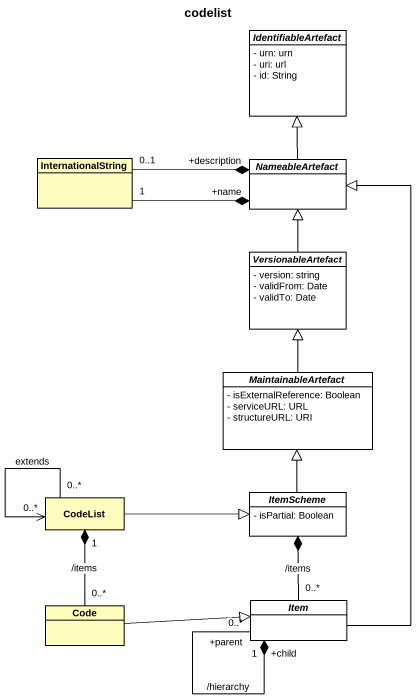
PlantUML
@startuml
title codelist
hide circle
hide empty members
skinparam classAttributeIconSize 0
abstract class IdentifiableArtefact #FFFFFF {
  - urn: urn
  - uri: url
  - id: String
}
class InternationalString #FFFEBF
abstract class NameableArtefact #FFFFFF
abstract class VersionableArtefact #FFFFFF {
  - version: string
  - validFrom: Date
  - validTo: Date
}
abstract class MaintainableArtefact #FFFFFF {
  - isExternalReference: Boolean
  - serviceURL: URL
  - structureURL: URI
}
class CodeList #FFFEBF
abstract class ItemScheme #FFFFFF {
  - isPartial: Boolean
}
class Code #FFFEBF
abstract class Item #FFFFFF
InternationalString "1" -right-* "+name" NameableArtefact
InternationalString "0..1" -right-* "+description" NameableArtefact
NameableArtefact -up-|> IdentifiableArtefact
VersionableArtefact -up-|> NameableArtefact
MaintainableArtefact -up-|> VersionableArtefact
CodeList "0..*" --> "0..*" CodeList : extends
CodeList -right-|> ItemScheme
ItemScheme -up-|> MaintainableArtefact
Code "0..*" -up-* "1" CodeList : /items
Code -right-|> Item
Item -up-|> NameableArtefact
Item "0..*" -up-* ItemScheme : /items
Item "+parent\n0..*" --* "+child\n1" Item : /hierarchy
@enduml
